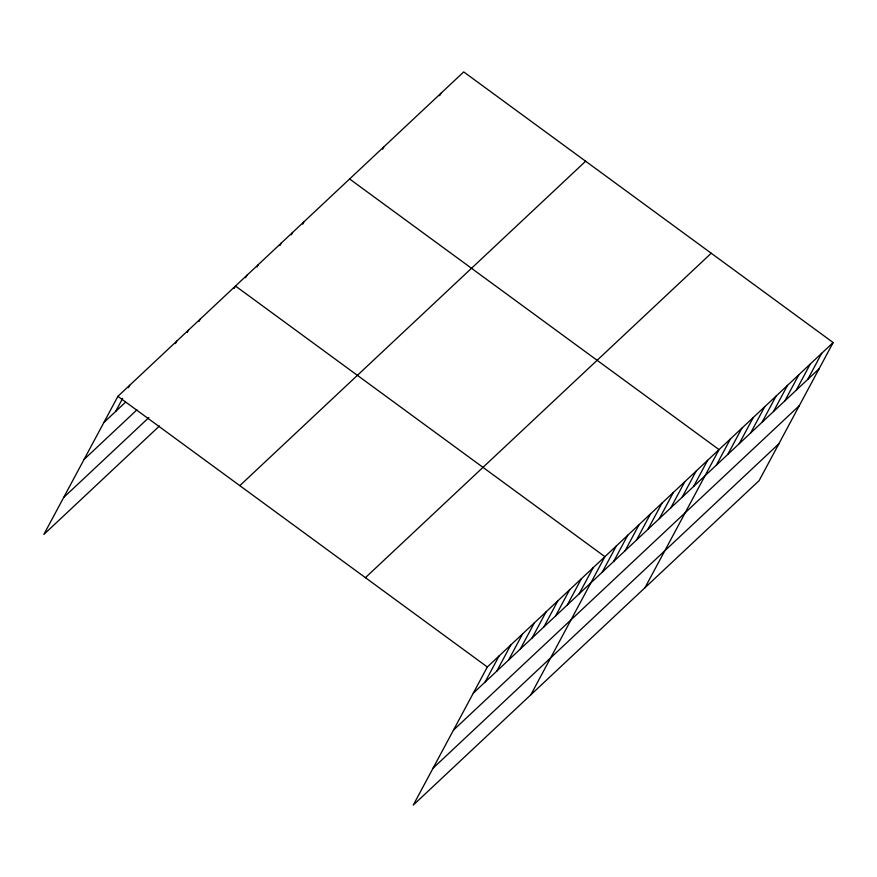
<?xml version="1.0" encoding="UTF-8"?>
<svg xmlns="http://www.w3.org/2000/svg" width="877" height="877" viewBox="0 0 877 877"><rect width="100%" height="100%" fill="white"/><g stroke="black" fill="none" stroke-linecap="round" stroke-linejoin="round"><path stroke-width="1.32" d="M833.15 342.556L487.327 666.98L413.275 805.086L759.098 480.662L833.15 342.556L463.725 71.914L117.902 396.338L43.85 534.444L159.471 425.981M115.632 411.477L122.648 398.388M128.382 387.689L129.664 385.299M175.422 343.565L176.694 341.186M187.174 332.536L188.456 330.158M198.936 321.497L200.208 319.118M234.203 288.412L235.485 286.034L604.9 556.676L530.848 694.781M245.626 277.702L246.897 275.323M257.038 267.003L258.309 264.624M279.862 245.582L281.133 243.203M291.274 234.883L292.545 232.504M302.686 224.172L303.957 221.793M382.569 149.233L383.841 146.854M439.629 95.703L440.901 93.324M485.047 682.12L499.079 655.952M496.81 671.091L510.842 644.913M508.561 660.063L522.593 633.885M520.324 649.035L534.356 622.856M532.076 637.996L546.119 611.828M543.839 626.967L557.871 600.8M555.601 615.939L569.633 589.761M567.353 604.911L581.385 578.732M579.116 593.882L593.148 567.704M602.28 572.144L616.312 545.965M613.692 561.433L627.735 535.266M625.104 550.734L639.147 524.556M636.516 540.024L650.559 513.856M647.928 529.313L661.971 503.146M659.34 518.614L673.383 492.435M670.752 507.904L684.794 481.736M682.163 497.204L696.206 471.026M693.586 486.494L707.618 460.326M644.979 587.722L719.03 449.616L349.605 178.974M716.41 465.084L730.442 438.906M727.822 454.374L741.854 428.206M739.234 443.674L753.266 417.496M750.646 432.964L764.678 406.796M762.058 422.265L776.09 396.086M773.47 411.554L787.502 385.376M784.882 400.844L798.914 374.676M796.294 390.144L810.326 363.966M807.706 379.434L821.738 353.267M103.87 422.506L125.422 402.291M84.06 459.449L136.976 409.811M63.659 497.5L148.904 417.54M239.816 485.65L585.639 161.225M365.413 577.669L711.236 253.245M473.295 693.148L819.118 368.735M453.486 730.092L799.309 405.667M433.074 768.153L778.908 443.729M117.902 396.338L487.327 666.98"/></g></svg>
